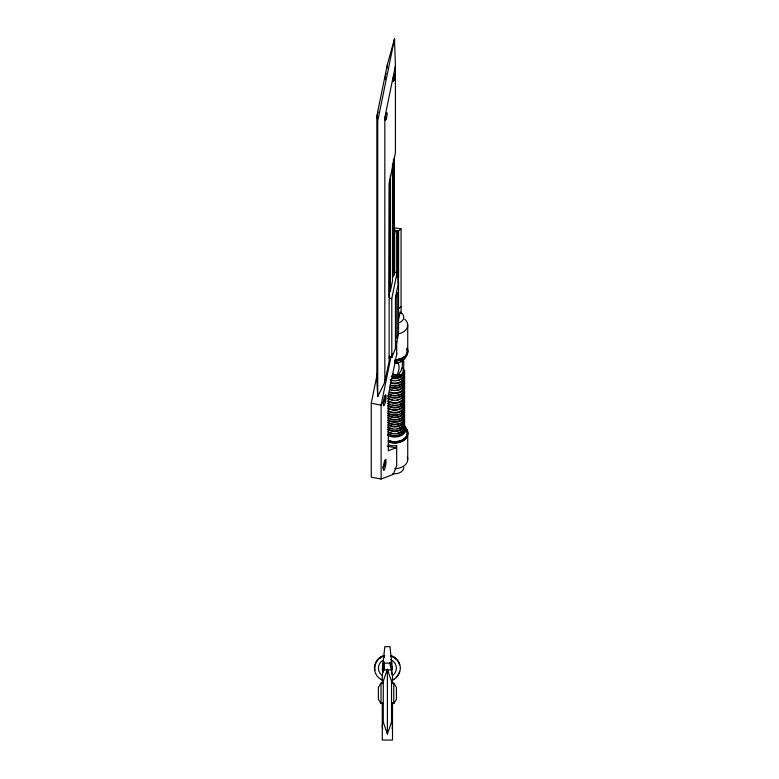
<?xml version="1.0" encoding="UTF-8"?>
<svg xmlns="http://www.w3.org/2000/svg" width="779" height="779" viewBox="0 0 779 779"><rect width="100%" height="100%" fill="white"/><g stroke="black" fill="none" stroke-linecap="round" stroke-linejoin="round"><path stroke-width="1.17" d="M382.956 403.561L384.485 401.399A20.634 14.597 0 0 0 384.807 400.572L385.011 397.232L384.398 396.365M382.956 468.198L384.485 466.046A20.634 14.597 0 0 0 384.807 465.219L385.011 461.879L384.398 461.012M383.687 662.413L382.888 669.56L382.294 669.56L384.845 646.648L389.948 646.648L392.499 669.56L391.905 669.56L391.107 662.413M384.222 657.651L384.485 655.266M383.872 662.228L382.294 676.328L382.294 683.641M383.365 672.043L384.485 662.043M384.057 669.901L384.485 666.084M397.884 282.913L398.575 277.012L398.575 230.915L393.288 229.912M382.625 723.545L382.362 725.531A20.634 20.634 0 0 0 382.362 726.749L382.625 728.725M392.178 728.725L392.431 726.749A20.634 20.634 0 0 0 392.431 725.531L392.178 723.545M387.416 64.316L376.841 116.052L376.841 380.678L377.737 396.589L384.826 382.187L389.13 361.144L389.13 183.591L395.401 152.908L395.401 65.825L394.505 38.95L387.416 64.316L387.416 67.939M395.401 65.825L384.826 117.561L384.826 382.187M389.159 297.111L389.529 179.598M389.802 180.017L389.802 290.927L390.406 291.044L392.48 280.878L392.48 163.941M392.752 164.359L392.752 276.477L393.356 276.594L394.271 272.134L394.271 274.539M389.549 356.977L391.788 357.405L391.788 298.532L397.076 272.669L393.716 272.027M396.754 465.326L393.337 474.333L381.116 479.036L371.262 477.167L371.262 403.249L377.542 372.508M376.841 380.678L377.328 378.341M397.076 277.47L397.076 272.669L398.536 282.387L395.45 297.539L395.45 348.651L391.788 357.405L392.519 353.87M389.111 357.98L389.529 355.945M381.116 479.036L381.116 405.119L391.019 356.646M395.45 348.651L398.536 333.5L398.536 282.387M396.891 353.423L388.312 395.381L388.312 450.759L395.927 447.828L396.764 445.617M398.439 319.828L400.104 312.097L401.166 312.671A8.997 6.359 0 0 1 399.306 322.681M393.843 175.606L393.843 172.13M393.843 195.169L393.843 191.702M393.843 214.741L393.843 211.265M401.351 361.105L403.726 361.553C403.717 366.198 404.447 373.531 399.423 376.062A9.241 6.534 0 0 1 392.412 376.715M387.397 669.278L383.268 681.236L383.268 722.084L387.397 734.052L391.525 722.084L391.525 681.236L387.397 669.278L387.397 734.052M392.606 375.488L395.751 376.091L397.28 374.933L398.877 369.606A16.174 7.819 -56.5 0 0 398.877 365.234L397.826 362.887M383.336 683.144L381.019 683.144L378.37 687.38L378.37 699.338L381.019 703.564L383.336 703.564M391.457 703.564L393.775 703.564L396.423 699.338L396.423 687.38L393.775 683.144L391.457 683.144M394.145 231.762L397.602 231.684L401.068 228.938L401.068 313.557M398.468 308.747L401.068 306.683M382.956 402.061L384.485 399.909A20.634 14.597 0 0 0 384.807 399.072L384.933 396.472M382.956 466.709L384.485 464.557A20.634 14.597 0 0 0 384.807 463.719L384.933 461.119M378.253 658.976L380.931 656.911L384.612 655.548M392.412 675.52L393.765 674.478A8.997 8.997 0 0 0 391.895 660.329L390.659 659.813M391.555 376.014L395.751 376.812L398.488 374.738L402.344 368.311L402.344 361.29M392.499 679.882L393.862 679.317M394.135 228.442L396.151 228.004L401.068 228.938M383.015 663.133L391.788 663.133M383.015 669.901L391.788 669.901M403.726 361.553L400.99 361.154M388.925 295.212L389.529 295.329M389.549 298.104L391.788 298.532M401.351 368.126L403.726 368.574M397.543 374.553L400.99 375.205M392.519 374.027L397.28 374.933M384.398 397.865L384.933 397.962M371.262 403.249L381.116 405.119M387.163 446.172L395.927 447.828M384.398 462.512L384.933 462.609M388.341 444.77L391.457 445.685L396.686 445.822L396.686 465.501M380.931 679.317L382.294 679.882M396.54 658.976L390.746 655.626A12.931 12.931 0 0 1 391.818 680.271M394.447 657.817L396.287 659.229M382.392 675.52L381.038 674.478A8.997 8.997 0 0 1 382.898 660.329M393.648 230.38L394.291 231.782L394.291 271.9M391.019 663.065L392.499 676.328L392.499 683.641M390.318 662.043L391.243 670.378M391.428 672.043L391.662 674.186M389.928 662.666L390.318 666.084M407.738 325.106L407.738 350.677M407.738 433.903L407.738 459.474M397.602 231.684L397.602 276.944M396.686 341.26L396.686 354.426M396.336 232.171L396.336 273.507M395.751 362.751L395.751 363.472M395.751 376.091L395.751 376.812M394.505 41.365L394.505 38.95L377.737 120.988L377.737 396.589M394.398 157.007L394.398 274.968M394.447 657.359L394.447 658.021M393.775 683.144L393.775 703.564M393.356 159.656L393.356 276.594M392.499 702.502L392.499 740.05L382.294 740.05L382.294 702.502M390.406 175.304L390.406 291.044M381.019 683.144L381.019 703.564M380.356 657.359L380.356 658.021M407.3 348.31A12.931 9.144 0 0 1 394.807 359.82M403.95 426.113A12.931 9.144 0 0 1 405.07 438.149A12.931 9.144 0 0 1 388.341 440.495M404.389 425.315A11.062 7.819 0 0 1 401.915 435.218A11.062 7.819 0 0 1 387.689 435.218M406.94 431.605A12.561 8.89 0 0 1 402.451 440.953A12.561 8.89 0 0 1 388.517 441.605M407.3 431.537A12.931 9.144 0 0 1 402.675 441.167A12.931 9.144 0 0 1 388.341 441.829M405.684 428.44A12.561 8.89 0 0 1 402.013 440.164M401.088 440.573A12.561 8.89 0 0 1 388.517 440.573M406.005 428.304A12.931 9.144 0 0 1 403.95 439.346A12.931 9.144 0 0 1 388.341 440.807M407.3 349.333A12.931 9.144 0 0 1 394.807 360.852M406.94 349.401A12.561 8.89 0 0 1 394.807 360.589M404.71 319.224A12.931 9.144 0 0 1 398.157 333.948M405.869 355.36A11.062 7.819 0 0 1 394.807 363.18M406.94 348.379A12.561 8.89 0 0 1 406.19 354.435M403.688 356.957A12.561 8.89 0 0 1 401.088 358.369M400.114 358.729A12.561 8.89 0 0 1 398.059 359.255M407.3 349.644A12.931 9.144 0 0 1 394.807 361.154M407.3 457.107A12.931 9.144 0 0 1 394.807 468.617M403.804 467.41A8.997 6.359 0 0 1 392.48 473.554M404.35 427.418A9.874 6.982 0 0 1 399.744 435.276A9.874 6.982 0 0 1 387.815 434.166M404.35 384.787A9.874 6.982 0 0 1 400.815 392.139A9.874 6.982 0 0 1 389.87 392.645M404.35 408.956A9.874 6.982 0 0 1 399.744 416.804A9.874 6.982 0 0 1 387.815 415.694M404.038 410.484A9.241 6.534 0 0 1 398.342 416.522A9.241 6.534 0 0 1 388.273 415.11M404.35 401.341A9.874 6.982 0 0 1 399.744 409.199A9.874 6.982 0 0 1 387.815 408.089M404.35 399.179A9.874 6.982 0 0 1 399.744 407.037A9.874 6.982 0 0 1 387.815 405.927M404.038 400.718A9.241 6.534 0 0 1 398.342 406.745A9.241 6.534 0 0 1 388.273 405.333M404.038 376.549A9.241 6.534 0 0 1 390.182 382.207M404.038 428.956A9.241 6.534 0 0 1 398.342 434.994A9.241 6.534 0 0 1 388.273 433.572M403.726 400.494A9.241 6.534 0 0 1 399.423 404.457M397.193 405.109A9.241 6.534 0 0 1 392.412 405.109M390.182 404.457A9.241 6.534 0 0 1 388.273 403.415M404.038 381.165A9.241 6.534 0 0 1 390.182 386.822M403.726 380.941A9.241 6.534 0 0 1 392.412 385.566M404.038 386.326A9.241 6.534 0 0 1 390.182 391.983M402.801 387.134A9.241 6.534 0 0 1 390.182 389.529M404.35 381.788A9.874 6.982 0 0 1 400.815 389.14A9.874 6.982 0 0 1 389.87 389.646M403.726 405.109A9.241 6.534 0 0 1 392.412 409.725M390.182 409.072A9.241 6.534 0 0 1 388.273 408.04M402.801 411.838A9.241 6.534 0 0 1 401.331 413.191M399.423 414.233A9.241 6.534 0 0 1 388.273 413.191M404.35 377.172A9.874 6.982 0 0 1 400.815 384.524A9.874 6.982 0 0 1 389.87 385.03M404.35 372.021A9.874 6.982 0 0 1 401.156 379.178A9.874 6.982 0 0 1 390.63 380.152M402.801 392.295A9.241 6.534 0 0 1 401.331 393.648M399.423 394.68A9.241 6.534 0 0 1 388.273 393.648M404.35 386.949A9.874 6.982 0 0 1 400.815 394.301A9.874 6.982 0 0 1 389.87 394.807M402.801 416.453A9.241 6.534 0 0 1 401.331 417.807M399.423 418.849A9.241 6.534 0 0 1 388.273 417.807M404.35 411.117A9.874 6.982 0 0 1 399.744 418.975A9.874 6.982 0 0 1 387.815 417.865M404.35 379.626A9.874 6.982 0 0 1 400.815 386.978A9.874 6.982 0 0 1 389.87 387.484M404.35 396.725A9.874 6.982 0 0 1 399.744 404.583A9.874 6.982 0 0 1 387.815 403.473M404.35 375.011A9.874 6.982 0 0 1 401.156 382.168A9.874 6.982 0 0 1 390.63 383.151M404.038 405.869A9.241 6.534 0 0 1 398.342 411.906A9.241 6.534 0 0 1 388.273 410.494M404.35 418.187A9.874 6.982 0 0 1 399.744 426.045A9.874 6.982 0 0 1 387.815 424.935M404.038 419.725A9.241 6.534 0 0 1 398.342 425.753A9.241 6.534 0 0 1 388.273 424.341M404.35 424.964A9.874 6.982 0 0 1 399.744 432.822A9.874 6.982 0 0 1 387.815 431.712M404.35 391.564A9.874 6.982 0 0 1 399.744 399.423A9.874 6.982 0 0 1 387.815 398.312M404.35 404.33A9.874 6.982 0 0 1 399.744 412.188A9.874 6.982 0 0 1 387.815 411.078M404.35 369.85A9.874 6.982 0 0 1 392.246 378.409M404.35 394.563A9.874 6.982 0 0 1 399.744 402.422A9.874 6.982 0 0 1 387.815 401.312M404.038 396.102A9.241 6.534 0 0 1 398.342 402.13A9.241 6.534 0 0 1 388.273 400.718M404.038 390.941A9.241 6.534 0 0 1 398.342 396.978A9.241 6.534 0 0 1 388.273 395.557M404.038 424.341A9.241 6.534 0 0 1 398.342 430.378A9.241 6.534 0 0 1 388.273 428.956M404.35 413.571A9.874 6.982 0 0 1 399.744 421.429A9.874 6.982 0 0 1 387.815 420.319M404.038 415.11A9.241 6.534 0 0 1 398.342 421.137A9.241 6.534 0 0 1 388.273 419.725M402.801 396.91A9.241 6.534 0 0 1 401.331 398.264M399.423 399.296A9.241 6.534 0 0 1 397.193 399.948M392.412 399.948A9.241 6.534 0 0 1 388.273 398.264M404.35 420.348A9.874 6.982 0 0 1 399.744 428.207A9.874 6.982 0 0 1 387.815 427.096M404.35 389.403A9.874 6.982 0 0 1 399.744 397.261A9.874 6.982 0 0 1 387.815 396.151M404.038 371.388A9.241 6.534 0 0 1 392.412 377.698M402.801 425.694A9.241 6.534 0 0 1 397.193 428.732M392.412 428.732A9.241 6.534 0 0 1 388.273 427.048M404.35 406.502A9.874 6.982 0 0 1 399.744 414.35A9.874 6.982 0 0 1 387.815 413.24M404.35 422.802A9.874 6.982 0 0 1 399.744 430.66A9.874 6.982 0 0 1 387.815 429.55M402.801 377.357A9.241 6.534 0 0 1 397.193 380.405M392.412 380.405A9.241 6.534 0 0 1 390.182 379.753M402.801 430.31A9.241 6.534 0 0 1 397.193 433.348M392.412 433.348A9.241 6.534 0 0 1 390.182 432.696M404.35 415.733A9.874 6.982 0 0 1 399.744 423.591A9.874 6.982 0 0 1 387.815 422.481M402.801 421.079A9.241 6.534 0 0 1 401.331 422.432M399.423 423.464A9.241 6.534 0 0 1 388.273 422.432M397.193 362.654A9.241 6.534 0 0 1 394.807 362.878M385.128 79.37A3.846 0.701 -79.3 0 1 385.225 77.043M385.586 75.086A3.846 0.701 -79.3 0 1 386.092 73.411M377.474 118.612A3.846 0.701 -79.3 0 1 377.474 114.776M377.922 112.897A3.846 0.701 -79.3 0 1 378.175 112.118M382.976 680.271A12.931 12.931 0 0 1 384.047 655.626M399.539 671.371A12.561 12.561 0 0 1 396.287 677M375.02 670.3A12.561 12.561 0 0 1 375.02 665.938M375.264 664.867A12.561 12.561 0 0 1 384.144 655.976M390.649 655.976A12.561 12.561 0 0 1 399.539 664.867M383.307 402.938L383.453 405.586A5.648 1.032 -79.3 0 0 385.975 398.906L385.975 394.914A5.648 1.032 -79.3 0 0 383.453 401.594L383.307 402.938M383.307 467.585L383.453 470.234A5.648 1.032 -79.3 0 0 385.975 463.554L385.975 459.561A5.648 1.032 -79.3 0 0 383.453 466.241L383.307 467.585M396.19 297.393L396.19 337.891A3.213 0.584 -79.3 0 0 396.998 337.453A3.213 0.584 -79.3 0 0 397.796 333.646L397.796 293.147A3.213 0.584 -79.3 0 0 396.998 293.586A3.213 0.584 -79.3 0 0 396.19 297.393M386.16 119.07A3.846 0.701 -79.3 0 0 387.017 112.721A3.846 0.701 -79.3 0 0 385.293 117.269A3.846 0.701 -79.3 0 0 386.16 119.07M394.067 80.364A3.846 0.701 -79.3 0 0 394.934 74.015A3.846 0.701 -79.3 0 0 393.21 78.552A3.846 0.701 -79.3 0 0 394.067 80.364"/></g></svg>
